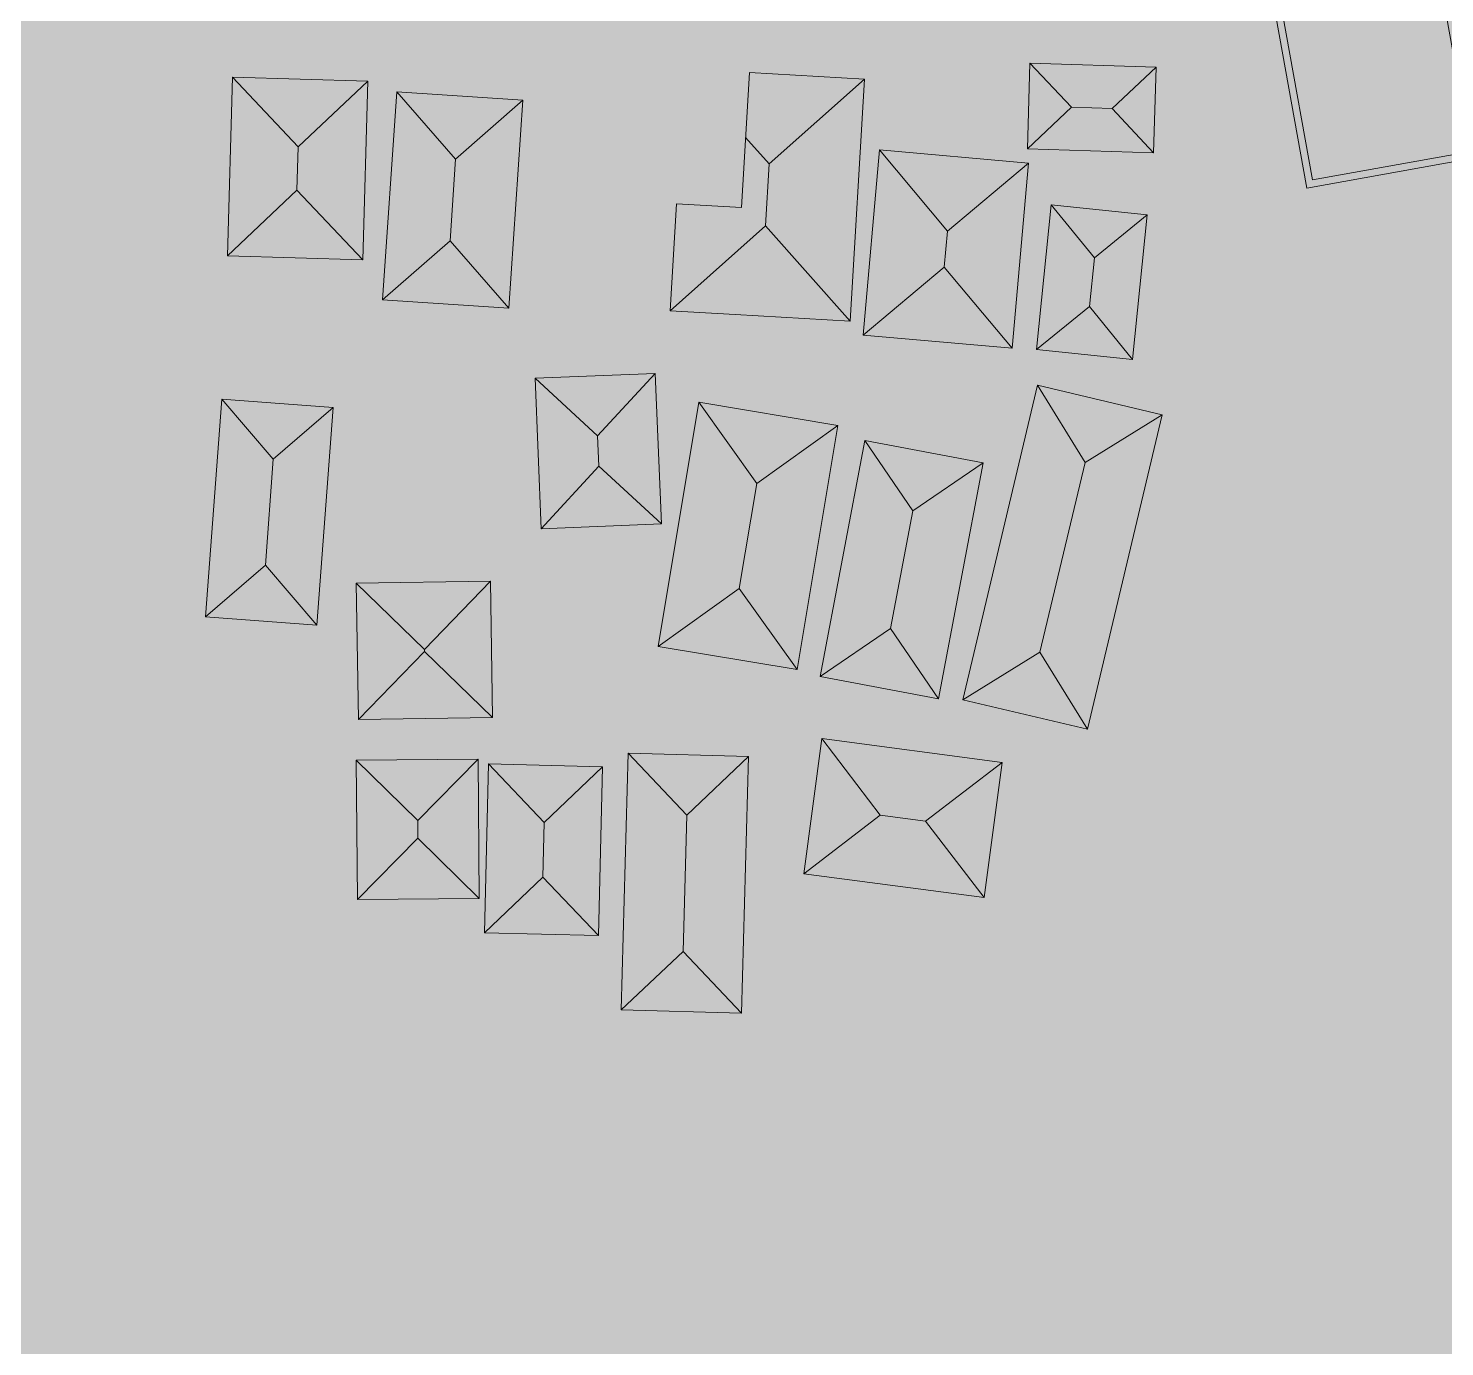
# Model space of a CAD drawing. Header units: metres. Extents: x 305909 to 307171, y 9156037 to 9156671.
# Drawn here: x 306395.1 to 306487.2, y 9156173.2 to 9156258.9 of the extents above; entities that cross this region are included whole.
import ezdxf

# ---------------------------------------------------------------- set-up
doc = ezdxf.new("R2010")
doc.units = ezdxf.units.M
for name, color, linetype, lineweight, true_color in [('B-BANGUNAN_PENDIDIKAN', 7, 'Continuous', 13, 0x78aadc), ('B-BANGUNAN_PERMUKIMAN', 7, 'Continuous', 13, 0xf0cd8c), ('B-BAYANGAN', 7, 'Continuous', 0, 0x76786c)]:
    doc.layers.add(name, color=color, linetype=linetype, lineweight=lineweight, true_color=true_color)
doc.layers.add('G-PERKERASAN', color=7, linetype='Continuous')
doc.layers.add('G-TANAH', color=7, linetype='Continuous')

msp = doc.modelspace()

# ---------------------------------------------------------------- hatches: boundary and pattern name
at = {"layer": 'B-BANGUNAN_PENDIDIKAN', "true_color": 0x6290c6}
h = msp.add_hatch(color=153, dxfattribs=at)
h.dxf.hatch_style = 1
h.paths.add_polyline_path([(306489.414, 9156250.526), (306478.223, 9156248.509), (306471.211, 9156287.403), (306482.402, 9156289.42), (306488.86, 9156290.584), (306491.055, 9156278.409), (306484.598, 9156277.245), (306489.414, 9156250.526)])
at = {"layer": 'B-BANGUNAN_PERMUKIMAN', "true_color": 0xed9467}
h = msp.add_hatch(color=21, dxfattribs=at)
h.dxf.hatch_style = 1
h.paths.add_polyline_path([(306443.239, 9156250.075), (306441.714, 9156251.791), (306441.963, 9156256.026), (306449.439, 9156255.586), (306443.239, 9156250.075)])
at = {"layer": 'B-BANGUNAN_PERMUKIMAN', "true_color": 0xec9366}
h = msp.add_hatch(color=33, dxfattribs=at)
h.dxf.hatch_style = 1
h.paths.add_polyline_path([(306460.212, 9156256.627), (306462.914, 9156253.757), (306460.044, 9156251.056), (306460.043, 9156251.056), (306460.16, 9156254.909), (306460.212, 9156256.627)])
at = {"layer": 'B-BANGUNAN_PERMUKIMAN', "true_color": 0xeb9266}
h = msp.add_hatch(color=33, dxfattribs=at)
h.dxf.hatch_style = 1
h.paths.add_polyline_path([(306468.424, 9156256.379), (306468.424, 9156256.379), (306465.554, 9156253.677), (306462.914, 9156253.757), (306460.212, 9156256.627), (306468.424, 9156256.379)])
at = {"layer": 'B-BANGUNAN_PERMUKIMAN', "true_color": 0xbb7451}
h = msp.add_hatch(color=23, dxfattribs=at)
h.dxf.hatch_style = 1
h.paths.add_polyline_path([(306465.554, 9156253.677), (306468.424, 9156256.379), (306468.256, 9156250.807), (306465.554, 9156253.677)])
at = {"layer": 'B-BANGUNAN_PERMUKIMAN', "true_color": 0xec9366}
h = msp.add_hatch(color=33, dxfattribs=at)
h.dxf.hatch_style = 1
h.paths.add_polyline_path([(306408.33, 9156255.712), (306412.61, 9156251.187), (306412.532, 9156248.371), (306408.007, 9156244.091), (306408.33, 9156255.712)])
at = {"layer": 'B-BANGUNAN_PERMUKIMAN', "true_color": 0xeb9266}
h = msp.add_hatch(color=33, dxfattribs=at)
h.dxf.hatch_style = 1
h.paths.add_polyline_path([(306412.61, 9156251.187), (306408.33, 9156255.712), (306417.135, 9156255.468), (306417.135, 9156255.468), (306412.61, 9156251.187)])
at = {"layer": 'B-BANGUNAN_PERMUKIMAN', "true_color": 0xbb7451}
h = msp.add_hatch(color=23, dxfattribs=at)
h.dxf.hatch_style = 1
h.paths.add_polyline_path([(306416.812, 9156243.846), (306416.812, 9156243.846), (306412.532, 9156248.371), (306412.61, 9156251.187), (306417.135, 9156255.468), (306416.884, 9156246.432), (306416.812, 9156243.846)])
at = {"layer": 'B-BANGUNAN_PERMUKIMAN', "true_color": 0xc37954}
h = msp.add_hatch(color=23, dxfattribs=at)
h.dxf.hatch_style = 1
h.paths.add_polyline_path([(306448.513, 9156239.843), (306443.002, 9156246.043), (306443.239, 9156250.075), (306449.439, 9156255.586), (306448.513, 9156239.843)])
at = {"layer": 'B-BANGUNAN_PERMUKIMAN', "true_color": 0xed9367}
h = msp.add_hatch(color=21, dxfattribs=at)
h.dxf.hatch_style = 1
h.paths.add_polyline_path([(306422.849, 9156250.39), (306422.486, 9156245.072), (306418.103, 9156241.248), (306419.025, 9156254.772), (306422.849, 9156250.39)])
at = {"layer": 'B-BANGUNAN_PERMUKIMAN', "true_color": 0xea9165}
h = msp.add_hatch(color=33, dxfattribs=at)
h.dxf.hatch_style = 1
h.paths.add_polyline_path([(306422.849, 9156250.39), (306419.025, 9156254.772), (306419.025, 9156254.773), (306427.231, 9156254.213), (306422.849, 9156250.39)])
at = {"layer": 'B-BANGUNAN_PERMUKIMAN', "true_color": 0xba7450}
h = msp.add_hatch(color=23, dxfattribs=at)
h.dxf.hatch_style = 1
h.paths.add_polyline_path([(306426.309, 9156240.689), (306422.486, 9156245.072), (306422.849, 9156250.39), (306427.231, 9156254.213), (306427.231, 9156254.213), (306426.309, 9156240.689)])
at = {"layer": 'B-BANGUNAN_PERMUKIMAN', "true_color": 0xbc7551}
h = msp.add_hatch(color=23, dxfattribs=at)
h.dxf.hatch_style = 1
h.paths.add_polyline_path([(306462.914, 9156253.757), (306465.554, 9156253.677), (306468.256, 9156250.807), (306460.044, 9156251.056), (306462.914, 9156253.757)])
at = {"layer": 'B-BANGUNAN_PERMUKIMAN', "true_color": 0xf19668}
h = msp.add_hatch(color=21, dxfattribs=at)
h.dxf.hatch_style = 1
h.paths.add_polyline_path([(306443.239, 9156250.075), (306443.002, 9156246.043), (306436.803, 9156240.532), (306437.212, 9156247.488), (306441.446, 9156247.239), (306441.714, 9156251.791), (306443.239, 9156250.075)])
at = {"layer": 'B-BANGUNAN_PERMUKIMAN', "true_color": 0xed9467}
h = msp.add_hatch(color=21, dxfattribs=at)
h.dxf.hatch_style = 1
h.paths.add_polyline_path([(306454.843, 9156245.704), (306454.637, 9156243.369), (306449.359, 9156238.943), (306449.359, 9156238.943), (306450.418, 9156250.982), (306454.843, 9156245.704)])
at = {"layer": 'B-BANGUNAN_PERMUKIMAN', "true_color": 0xe99165}
h = msp.add_hatch(color=33, dxfattribs=at)
h.dxf.hatch_style = 1
h.paths.add_polyline_path([(306454.843, 9156245.704), (306450.418, 9156250.982), (306450.418, 9156250.982), (306460.121, 9156250.129), (306454.843, 9156245.704)])
at = {"layer": 'B-BANGUNAN_PERMUKIMAN', "true_color": 0xba7350}
h = msp.add_hatch(color=23, dxfattribs=at)
h.dxf.hatch_style = 1
h.paths.add_polyline_path([(306459.062, 9156238.091), (306454.637, 9156243.369), (306454.843, 9156245.704), (306460.121, 9156250.129), (306459.062, 9156238.091)])
at = {"layer": 'B-BANGUNAN_PERMUKIMAN', "true_color": 0xbc7551}
h = msp.add_hatch(color=23, dxfattribs=at)
h.dxf.hatch_style = 1
h.paths.add_polyline_path([(306412.532, 9156248.371), (306416.812, 9156243.846), (306408.007, 9156244.091), (306412.532, 9156248.371)])
at = {"layer": 'B-BANGUNAN_PERMUKIMAN', "true_color": 0xee9467}
h = msp.add_hatch(color=21, dxfattribs=at)
h.dxf.hatch_style = 1
h.paths.add_polyline_path([(306461.593, 9156247.409), (306464.397, 9156243.969), (306464.075, 9156240.805), (306460.636, 9156238.001), (306460.636, 9156238.001), (306461.593, 9156247.409)])
at = {"layer": 'B-BANGUNAN_PERMUKIMAN', "true_color": 0xe99165}
h = msp.add_hatch(color=33, dxfattribs=at)
h.dxf.hatch_style = 1
h.paths.add_polyline_path([(306467.837, 9156246.774), (306464.397, 9156243.969), (306461.593, 9156247.409), (306467.837, 9156246.774)])
at = {"layer": 'B-BANGUNAN_PERMUKIMAN', "true_color": 0xc27954}
h = msp.add_hatch(color=23, dxfattribs=at)
h.dxf.hatch_style = 1
h.paths.add_polyline_path([(306443.002, 9156246.043), (306448.513, 9156239.843), (306441.037, 9156240.283), (306436.803, 9156240.532), (306436.803, 9156240.532), (306443.002, 9156246.043)])
at = {"layer": 'B-BANGUNAN_PERMUKIMAN', "true_color": 0xb97350}
h = msp.add_hatch(color=23, dxfattribs=at)
h.dxf.hatch_style = 1
h.paths.add_polyline_path([(306464.075, 9156240.805), (306464.397, 9156243.969), (306467.837, 9156246.774), (306466.88, 9156237.366), (306464.075, 9156240.805)])
at = {"layer": 'B-BANGUNAN_PERMUKIMAN', "true_color": 0xbd7652}
h = msp.add_hatch(color=23, dxfattribs=at)
h.dxf.hatch_style = 1
h.paths.add_polyline_path([(306422.486, 9156245.072), (306426.309, 9156240.689), (306418.103, 9156241.248), (306422.486, 9156245.072)])
at = {"layer": 'B-BANGUNAN_PERMUKIMAN', "true_color": 0xbe7652}
h = msp.add_hatch(color=23, dxfattribs=at)
h.dxf.hatch_style = 1
h.paths.add_polyline_path([(306454.637, 9156243.369), (306459.062, 9156238.091), (306449.359, 9156238.943), (306454.637, 9156243.369)])
h = msp.add_hatch(color=23, dxfattribs=at)
h.dxf.hatch_style = 1
h.paths.add_polyline_path([(306464.075, 9156240.805), (306466.88, 9156237.366), (306466.88, 9156237.366), (306460.636, 9156238.001), (306464.075, 9156240.805)])
at = {"layer": 'B-BANGUNAN_PERMUKIMAN', "true_color": 0xec9366}
h = msp.add_hatch(color=33, dxfattribs=at)
h.dxf.hatch_style = 1
h.paths.add_polyline_path([(306432.086, 9156232.386), (306428.015, 9156236.139), (306435.839, 9156236.456), (306435.839, 9156236.456), (306432.086, 9156232.386)])
at = {"layer": 'B-BANGUNAN_PERMUKIMAN', "true_color": 0xea9265}
h = msp.add_hatch(color=33, dxfattribs=at)
h.dxf.hatch_style = 1
h.paths.add_polyline_path([(306428.015, 9156236.139), (306432.086, 9156232.386), (306432.165, 9156230.421), (306428.412, 9156226.35), (306428.015, 9156236.139)])
at = {"layer": 'B-BANGUNAN_PERMUKIMAN', "true_color": 0xbd7552}
h = msp.add_hatch(color=23, dxfattribs=at)
h.dxf.hatch_style = 1
h.paths.add_polyline_path([(306432.165, 9156230.421), (306432.086, 9156232.386), (306435.839, 9156236.456), (306436.236, 9156226.667), (306432.165, 9156230.421)])
at = {"layer": 'B-BANGUNAN_PERMUKIMAN', "true_color": 0xf09568}
h = msp.add_hatch(color=21, dxfattribs=at)
h.dxf.hatch_style = 1
h.paths.add_polyline_path([(306460.703, 9156235.684), (306463.792, 9156230.669), (306460.857, 9156218.325), (306455.843, 9156215.237), (306460.703, 9156235.684)])
at = {"layer": 'B-BANGUNAN_PERMUKIMAN', "true_color": 0xe58f63}
h = msp.add_hatch(color=33, dxfattribs=at)
h.dxf.hatch_style = 1
h.paths.add_polyline_path([(306463.792, 9156230.669), (306460.703, 9156235.684), (306468.806, 9156233.758), (306468.806, 9156233.757), (306463.792, 9156230.669)])
at = {"layer": 'B-BANGUNAN_PERMUKIMAN', "true_color": 0xed9467}
h = msp.add_hatch(color=21, dxfattribs=at)
h.dxf.hatch_style = 1
h.paths.add_polyline_path([(306407.637, 9156234.773), (306407.637, 9156234.773), (306410.993, 9156230.874), (306410.478, 9156223.974), (306406.579, 9156220.617), (306406.579, 9156220.617), (306407.637, 9156234.773)])
at = {"layer": 'B-BANGUNAN_PERMUKIMAN', "true_color": 0xea9165}
h = msp.add_hatch(color=33, dxfattribs=at)
h.dxf.hatch_style = 1
h.paths.add_polyline_path([(306410.993, 9156230.874), (306407.637, 9156234.773), (306414.892, 9156234.23), (306410.993, 9156230.874)])
at = {"layer": 'B-BANGUNAN_PERMUKIMAN', "true_color": 0xba7350}
h = msp.add_hatch(color=23, dxfattribs=at)
h.dxf.hatch_style = 1
h.paths.add_polyline_path([(306413.834, 9156220.075), (306410.478, 9156223.974), (306410.993, 9156230.874), (306414.892, 9156234.23), (306413.834, 9156220.075)])
at = {"layer": 'B-BANGUNAN_PERMUKIMAN', "true_color": 0xef9567}
h = msp.add_hatch(color=21, dxfattribs=at)
h.dxf.hatch_style = 1
h.paths.add_polyline_path([(306442.438, 9156229.298), (306441.301, 9156222.476), (306436.02, 9156218.704), (306438.666, 9156234.579), (306438.666, 9156234.579), (306442.438, 9156229.298)])
at = {"layer": 'B-BANGUNAN_PERMUKIMAN', "true_color": 0xe79064}
h = msp.add_hatch(color=33, dxfattribs=at)
h.dxf.hatch_style = 1
h.paths.add_polyline_path([(306442.438, 9156229.298), (306438.666, 9156234.579), (306447.719, 9156233.07), (306442.438, 9156229.298)])
at = {"layer": 'B-BANGUNAN_PERMUKIMAN', "true_color": 0xb87250}
h = msp.add_hatch(color=35, dxfattribs=at)
h.dxf.hatch_style = 1
h.paths.add_polyline_path([(306445.073, 9156217.195), (306441.301, 9156222.476), (306442.438, 9156229.298), (306447.719, 9156233.07), (306445.073, 9156217.195)])
at = {"layer": 'B-BANGUNAN_PERMUKIMAN', "true_color": 0xb7724f}
h = msp.add_hatch(color=35, dxfattribs=at)
h.dxf.hatch_style = 1
h.paths.add_polyline_path([(306460.857, 9156218.325), (306463.792, 9156230.669), (306468.806, 9156233.757), (306463.945, 9156213.31), (306460.857, 9156218.325)])
at = {"layer": 'B-BANGUNAN_PERMUKIMAN', "true_color": 0xf09568}
h = msp.add_hatch(color=21, dxfattribs=at)
h.dxf.hatch_style = 1
h.paths.add_polyline_path([(306449.466, 9156232.091), (306452.587, 9156227.508), (306451.138, 9156219.867), (306446.555, 9156216.745), (306449.466, 9156232.091)])
at = {"layer": 'B-BANGUNAN_PERMUKIMAN', "true_color": 0xe78f64}
h = msp.add_hatch(color=33, dxfattribs=at)
h.dxf.hatch_style = 1
h.paths.add_polyline_path([(306452.587, 9156227.508), (306449.466, 9156232.091), (306450.877, 9156231.823), (306457.169, 9156230.63), (306457.169, 9156230.629), (306452.587, 9156227.508)])
at = {"layer": 'B-BANGUNAN_PERMUKIMAN', "true_color": 0xbb7451}
h = msp.add_hatch(color=23, dxfattribs=at)
h.dxf.hatch_style = 1
h.paths.add_polyline_path([(306432.165, 9156230.421), (306436.236, 9156226.667), (306436.236, 9156226.667), (306428.412, 9156226.35), (306432.165, 9156230.421)])
at = {"layer": 'B-BANGUNAN_PERMUKIMAN', "true_color": 0xb7724f}
h = msp.add_hatch(color=35, dxfattribs=at)
h.dxf.hatch_style = 1
h.paths.add_polyline_path([(306451.138, 9156219.867), (306452.587, 9156227.508), (306457.169, 9156230.629), (306454.259, 9156215.284), (306451.138, 9156219.867)])
at = {"layer": 'B-BANGUNAN_PERMUKIMAN', "true_color": 0xbd7652}
h = msp.add_hatch(color=23, dxfattribs=at)
h.dxf.hatch_style = 1
h.paths.add_polyline_path([(306410.478, 9156223.974), (306413.834, 9156220.075), (306406.579, 9156220.617), (306410.478, 9156223.974)])
at = {"layer": 'B-BANGUNAN_PERMUKIMAN', "true_color": 0xec9366}
h = msp.add_hatch(color=33, dxfattribs=at)
h.dxf.hatch_style = 1
h.paths.add_polyline_path([(306425.123, 9156222.936), (306420.823, 9156218.505), (306416.392, 9156222.806), (306425.123, 9156222.936)])
at = {"layer": 'B-BANGUNAN_PERMUKIMAN', "true_color": 0xbc7551}
h = msp.add_hatch(color=23, dxfattribs=at)
h.dxf.hatch_style = 1
h.paths.add_polyline_path([(306425.256, 9156214.073), (306420.825, 9156218.373), (306420.823, 9156218.505), (306425.123, 9156222.936), (306425.256, 9156214.073)])
at = {"layer": 'B-BANGUNAN_PERMUKIMAN', "true_color": 0xeb9266}
h = msp.add_hatch(color=33, dxfattribs=at)
h.dxf.hatch_style = 1
h.paths.add_polyline_path([(306420.823, 9156218.505), (306420.825, 9156218.373), (306416.525, 9156213.942), (306416.525, 9156213.942), (306416.392, 9156222.806), (306420.823, 9156218.505)])
at = {"layer": 'B-BANGUNAN_PERMUKIMAN', "true_color": 0xc07753}
h = msp.add_hatch(color=23, dxfattribs=at)
h.dxf.hatch_style = 1
h.paths.add_polyline_path([(306436.02, 9156218.704), (306436.02, 9156218.704), (306441.301, 9156222.476), (306445.073, 9156217.195), (306436.02, 9156218.704)])
at = {"layer": 'B-BANGUNAN_PERMUKIMAN', "true_color": 0xc07853}
h = msp.add_hatch(color=23, dxfattribs=at)
h.dxf.hatch_style = 1
h.paths.add_polyline_path([(306451.138, 9156219.867), (306454.259, 9156215.284), (306454.259, 9156215.284), (306446.555, 9156216.745), (306451.138, 9156219.867)])
at = {"layer": 'B-BANGUNAN_PERMUKIMAN', "true_color": 0xbb7451}
h = msp.add_hatch(color=23, dxfattribs=at)
h.dxf.hatch_style = 1
h.paths.add_polyline_path([(306420.825, 9156218.373), (306425.256, 9156214.073), (306416.525, 9156213.942), (306420.825, 9156218.373)])
at = {"layer": 'B-BANGUNAN_PERMUKIMAN', "true_color": 0xc27854}
h = msp.add_hatch(color=23, dxfattribs=at)
h.dxf.hatch_style = 1
h.paths.add_polyline_path([(306460.857, 9156218.325), (306463.945, 9156213.31), (306455.843, 9156215.237), (306460.857, 9156218.325)])
at = {"layer": 'B-BANGUNAN_PERMUKIMAN', "true_color": 0xee9467}
h = msp.add_hatch(color=21, dxfattribs=at)
h.dxf.hatch_style = 1
h.paths.add_polyline_path([(306450.475, 9156207.732), (306445.502, 9156203.923), (306446.666, 9156212.706), (306450.475, 9156207.732)])
at = {"layer": 'B-BANGUNAN_PERMUKIMAN', "true_color": 0xe89064}
h = msp.add_hatch(color=33, dxfattribs=at)
h.dxf.hatch_style = 1
h.paths.add_polyline_path([(306458.397, 9156211.152), (306453.423, 9156207.342), (306450.475, 9156207.732), (306446.666, 9156212.706), (306446.666, 9156212.707), (306458.397, 9156211.152)])
at = {"layer": 'B-BANGUNAN_PERMUKIMAN', "true_color": 0xec9366}
h = msp.add_hatch(color=33, dxfattribs=at)
h.dxf.hatch_style = 1
h.paths.add_polyline_path([(306420.384, 9156207.379), (306416.389, 9156211.313), (306424.318, 9156211.374), (306420.384, 9156207.379)])
at = {"layer": 'B-BANGUNAN_PERMUKIMAN', "true_color": 0xeb9266}
h = msp.add_hatch(color=33, dxfattribs=at)
h.dxf.hatch_style = 1
h.paths.add_polyline_path([(306420.384, 9156207.379), (306420.393, 9156206.241), (306416.46, 9156202.246), (306416.389, 9156211.313), (306420.384, 9156207.379)])
at = {"layer": 'B-BANGUNAN_PERMUKIMAN', "true_color": 0xbc7551}
h = msp.add_hatch(color=23, dxfattribs=at)
h.dxf.hatch_style = 1
h.paths.add_polyline_path([(306424.388, 9156202.307), (306420.393, 9156206.241), (306420.384, 9156207.379), (306424.318, 9156211.374), (306424.318, 9156211.374), (306424.388, 9156202.307)])
at = {"layer": 'B-BANGUNAN_PERMUKIMAN', "true_color": 0xec9366}
h = msp.add_hatch(color=33, dxfattribs=at)
h.dxf.hatch_style = 1
h.paths.add_polyline_path([(306428.616, 9156207.257), (306428.53, 9156203.694), (306424.732, 9156200.074), (306424.997, 9156211.055), (306424.997, 9156211.055), (306428.616, 9156207.257)])
at = {"layer": 'B-BANGUNAN_PERMUKIMAN', "true_color": 0xeb9266}
h = msp.add_hatch(color=33, dxfattribs=at)
h.dxf.hatch_style = 1
h.paths.add_polyline_path([(306428.616, 9156207.257), (306424.997, 9156211.055), (306432.414, 9156210.876), (306428.616, 9156207.257)])
at = {"layer": 'B-BANGUNAN_PERMUKIMAN', "true_color": 0xbb7451}
h = msp.add_hatch(color=23, dxfattribs=at)
h.dxf.hatch_style = 1
h.paths.add_polyline_path([(306432.149, 9156199.896), (306428.53, 9156203.694), (306428.616, 9156207.257), (306432.414, 9156210.876), (306432.149, 9156199.896)])
at = {"layer": 'B-BANGUNAN_PERMUKIMAN', "true_color": 0xec9366}
h = msp.add_hatch(color=33, dxfattribs=at)
h.dxf.hatch_style = 1
h.paths.add_polyline_path([(306434.071, 9156211.754), (306437.881, 9156207.733), (306437.642, 9156198.869), (306433.62, 9156195.059), (306434.071, 9156211.754)])
at = {"layer": 'B-BANGUNAN_PERMUKIMAN', "true_color": 0xeb9266}
h = msp.add_hatch(color=33, dxfattribs=at)
h.dxf.hatch_style = 1
h.paths.add_polyline_path([(306437.881, 9156207.733), (306434.071, 9156211.754), (306441.903, 9156211.543), (306437.881, 9156207.733)])
at = {"layer": 'B-BANGUNAN_PERMUKIMAN', "true_color": 0xbb7451}
h = msp.add_hatch(color=23, dxfattribs=at)
h.dxf.hatch_style = 1
h.paths.add_polyline_path([(306437.642, 9156198.869), (306437.881, 9156207.733), (306441.903, 9156211.543), (306441.903, 9156211.543), (306441.452, 9156194.848), (306437.642, 9156198.869)])
at = {"layer": 'B-BANGUNAN_PERMUKIMAN', "true_color": 0xb97350}
h = msp.add_hatch(color=23, dxfattribs=at)
h.dxf.hatch_style = 1
h.paths.add_polyline_path([(306453.423, 9156207.342), (306458.397, 9156211.152), (306457.233, 9156202.368), (306457.233, 9156202.368), (306453.423, 9156207.342)])
at = {"layer": 'B-BANGUNAN_PERMUKIMAN', "true_color": 0xbf7753}
h = msp.add_hatch(color=23, dxfattribs=at)
h.dxf.hatch_style = 1
h.paths.add_polyline_path([(306450.475, 9156207.732), (306453.423, 9156207.342), (306457.233, 9156202.368), (306445.502, 9156203.922), (306445.502, 9156203.923), (306450.475, 9156207.732)])
at = {"layer": 'B-BANGUNAN_PERMUKIMAN', "true_color": 0xbb7451}
h = msp.add_hatch(color=23, dxfattribs=at)
h.dxf.hatch_style = 1
h.paths.add_polyline_path([(306416.46, 9156202.246), (306416.46, 9156202.246), (306420.393, 9156206.241), (306424.388, 9156202.307), (306416.46, 9156202.246)])
at = {"layer": 'B-BANGUNAN_PERMUKIMAN', "true_color": 0xbc7551}
h = msp.add_hatch(color=23, dxfattribs=at)
h.dxf.hatch_style = 1
h.paths.add_polyline_path([(306424.732, 9156200.074), (306428.53, 9156203.694), (306432.149, 9156199.896), (306424.732, 9156200.074)])
h = msp.add_hatch(color=23, dxfattribs=at)
h.dxf.hatch_style = 1
h.paths.add_polyline_path([(306437.642, 9156198.869), (306441.452, 9156194.848), (306441.452, 9156194.848), (306433.62, 9156195.059), (306437.642, 9156198.869)])
at = {"layer": 'B-BAYANGAN', "true_color": 0x76786c}
h = msp.add_hatch(color=8, dxfattribs=at)
h.dxf.hatch_style = 1
h.paths.add_polyline_path([(306490.464, 9156249.477), (306479.273, 9156247.459), (306472.261, 9156286.353), (306483.452, 9156288.37), (306489.91, 9156289.534), (306492.105, 9156277.359), (306485.648, 9156276.195), (306490.464, 9156249.477)])
h = msp.add_hatch(color=8, dxfattribs=at)
h.dxf.hatch_style = 1
h.paths.add_polyline_path([(306450.189, 9156254.836), (306449.263, 9156239.093), (306441.787, 9156239.533), (306437.553, 9156239.782), (306437.962, 9156246.738), (306442.196, 9156246.489), (306442.713, 9156255.276), (306450.189, 9156254.836)])
h = msp.add_hatch(color=8, dxfattribs=at)
h.dxf.hatch_style = 1
h.paths.add_polyline_path([(306469.174, 9156255.629), (306469.006, 9156250.057), (306460.793, 9156250.306), (306460.962, 9156255.878), (306469.174, 9156255.629)])
h = msp.add_hatch(color=8, dxfattribs=at)
h.dxf.hatch_style = 1
h.paths.add_polyline_path([(306417.885, 9156254.718), (306417.562, 9156243.096), (306408.757, 9156243.341), (306409.08, 9156254.962), (306417.885, 9156254.718)])
h = msp.add_hatch(color=8, dxfattribs=at)
h.dxf.hatch_style = 1
h.paths.add_polyline_path([(306427.981, 9156253.463), (306427.059, 9156239.939), (306418.853, 9156240.498), (306419.775, 9156254.023), (306427.981, 9156253.463)])
h = msp.add_hatch(color=8, dxfattribs=at)
h.dxf.hatch_style = 1
h.paths.add_polyline_path([(306460.871, 9156249.379), (306459.812, 9156237.341), (306450.109, 9156238.193), (306451.168, 9156250.232), (306460.871, 9156249.379)])
h = msp.add_hatch(color=8, dxfattribs=at)
h.dxf.hatch_style = 1
h.paths.add_polyline_path([(306468.587, 9156246.024), (306467.63, 9156236.616), (306461.386, 9156237.251), (306462.342, 9156246.659), (306468.587, 9156246.024)])
h = msp.add_hatch(color=8, dxfattribs=at)
h.dxf.hatch_style = 1
h.paths.add_polyline_path([(306436.986, 9156225.917), (306429.162, 9156225.6), (306428.765, 9156235.389), (306436.589, 9156235.706), (306436.986, 9156225.917)])
h = msp.add_hatch(color=8, dxfattribs=at)
h.dxf.hatch_style = 1
h.paths.add_polyline_path([(306469.556, 9156233.008), (306464.695, 9156212.56), (306456.592, 9156214.487), (306461.453, 9156234.934), (306469.556, 9156233.008)])
h = msp.add_hatch(color=8, dxfattribs=at)
h.dxf.hatch_style = 1
h.paths.add_polyline_path([(306415.642, 9156233.48), (306414.584, 9156219.325), (306407.329, 9156219.867), (306408.387, 9156234.023), (306415.642, 9156233.48)])
h = msp.add_hatch(color=8, dxfattribs=at)
h.dxf.hatch_style = 1
h.paths.add_polyline_path([(306448.469, 9156232.32), (306445.823, 9156216.445), (306436.77, 9156217.954), (306439.416, 9156233.829), (306448.469, 9156232.32)])
h = msp.add_hatch(color=8, dxfattribs=at)
h.dxf.hatch_style = 1
h.paths.add_polyline_path([(306457.919, 9156229.88), (306455.009, 9156214.534), (306447.305, 9156215.995), (306450.215, 9156231.341), (306457.919, 9156229.88)])
h = msp.add_hatch(color=8, dxfattribs=at)
h.dxf.hatch_style = 1
h.paths.add_polyline_path([(306426.006, 9156213.323), (306417.275, 9156213.192), (306417.142, 9156222.056), (306425.873, 9156222.186), (306426.006, 9156213.323)])
h = msp.add_hatch(color=8, dxfattribs=at)
h.dxf.hatch_style = 1
h.paths.add_polyline_path([(306459.147, 9156210.402), (306457.983, 9156201.618), (306446.252, 9156203.172), (306447.416, 9156211.957), (306459.147, 9156210.402)])
h = msp.add_hatch(color=8, dxfattribs=at)
h.dxf.hatch_style = 1
h.paths.add_polyline_path([(306442.653, 9156210.793), (306442.202, 9156194.097), (306434.37, 9156194.309), (306434.821, 9156211.004), (306442.653, 9156210.793)])
h = msp.add_hatch(color=8, dxfattribs=at)
h.dxf.hatch_style = 1
h.paths.add_polyline_path([(306425.138, 9156201.557), (306417.21, 9156201.496), (306417.139, 9156210.563), (306425.068, 9156210.624), (306425.138, 9156201.557)])
h = msp.add_hatch(color=8, dxfattribs=at)
h.dxf.hatch_style = 1
h.paths.add_polyline_path([(306433.164, 9156210.126), (306432.899, 9156199.146), (306425.482, 9156199.324), (306425.747, 9156210.305), (306433.164, 9156210.126)])
at = {"layer": 'G-PERKERASAN', "true_color": 0xe0ded9}
h = msp.add_hatch(color=254, dxfattribs=at)
h.dxf.hatch_style = 1
h.paths.add_polyline_path([(306490.891, 9156113.339), (306423.331, 9156121.005), (306333.538, 9156153.468), (306256.179, 9156192.148), (306187.799, 9156246.714), (306159.615, 9156278.263), (306141.521, 9156298.517), (306095.934, 9156355.156), (306061.399, 9156428.371), (306059.148, 9156434.53), (306148.271, 9156429.794), (306176.037, 9156423.566), (306176.556, 9156407.217), (306190.899, 9156401.744), (306216, 9156392.167), (306214.889, 9156381.57), (306213.145, 9156364.919), (306222.697, 9156364.48), (306235.721, 9156363.881), (306237.278, 9156384.641), (306252.329, 9156383.603), (306255.703, 9156410.591), (306262.529, 9156410.022), (306265.045, 9156409.812), (306263.228, 9156389.572), (306278.279, 9156387.236), (306277.389, 9156377.004), (306277.241, 9156375.299), (306288.399, 9156374.261), (306289.59, 9156385.71), (306291.773, 9156406.698), (306306.045, 9156404.882), (306304.229, 9156386.717), (306333.608, 9156380.915), (306333.662, 9156381.234), (306337.441, 9156403.768), (306347.566, 9156464.144), (306314.273, 9156469.955), (306297.277, 9156471.802), (306305.21, 9156522.666), (306276.314, 9156526.951), (306271.414, 9156483.995), (306194.932, 9156492.493), (306197.888, 9156513.183), (306117.341, 9156521.312), (306107.735, 9156482.886), (306039.428, 9156488.501), (306035.152, 9156500.205), (306008.214, 9156577.564), (306165.696, 9156567.29), (306291.75, 9156555.548), (306369.455, 9156545.532), (306490.891, 9156525.396), (306490.891, 9156230.233), (306472.743, 9156232.048), (306466.174, 9156213.241), (306445.179, 9156193.233), (306439.076, 9156185.097), (306447.728, 9156157.385), (306449.353, 9156134.04), (306490.891, 9156130.788), (306490.891, 9156113.339)])
at = {"layer": 'G-TANAH', "true_color": 0xddc498}
h = msp.add_hatch(color=31, dxfattribs=at)
h.dxf.hatch_style = 1
h.paths.add_polyline_path([(306527.331, 9156127.935), (306449.353, 9156134.04), (306447.728, 9156157.385), (306439.076, 9156185.097), (306445.179, 9156193.233), (306466.174, 9156213.241), (306472.743, 9156232.048), (306512.264, 9156228.096), (306529.801, 9156231.677), (306527.331, 9156127.935)])
at = {"layer": 'G-TANAH', "true_color": 0xba9c6e}
h = msp.add_hatch(dxfattribs=at)
h.set_pattern_fill('AR-SAND', color=33, scale=0.06)
h.paths.add_polyline_path([(306527.331, 9156127.935), (306449.353, 9156134.04), (306447.728, 9156157.385), (306439.076, 9156185.097), (306445.179, 9156193.233), (306466.174, 9156213.241), (306472.743, 9156232.048), (306512.264, 9156228.096), (306529.801, 9156231.677), (306527.331, 9156127.935)])

# ---------------------------------------------------------------- linework, layer by layer
at = {"layer": 'B-BANGUNAN_PENDIDIKAN', "color": 167, "lineweight": 13, "true_color": 0x354f6c}
msp.add_lwpolyline([(306489.414, 9156250.526), (306478.223, 9156248.509), (306471.211, 9156287.403), (306482.402, 9156289.42), (306488.86, 9156290.584), (306491.055, 9156278.409), (306484.598, 9156277.245), (306489.414, 9156250.526)], close=True, dxfattribs=at)
at = {"layer": 'B-BANGUNAN_PENDIDIKAN', "color": 161, "lineweight": 9, "true_color": 0x73a9e9}
msp.add_lwpolyline([(306488.891, 9156250.89), (306478.586, 9156249.032), (306471.734, 9156287.04), (306482.482, 9156288.978), (306488.497, 9156290.062), (306490.532, 9156278.772), (306484.518, 9156277.688), (306484.475, 9156277.678), (306484.433, 9156277.663), (306484.393, 9156277.645), (306484.354, 9156277.623), (306484.318, 9156277.598), (306484.285, 9156277.569), (306484.255, 9156277.536), (306484.228, 9156277.501), (306484.205, 9156277.464), (306484.185, 9156277.424), (306484.169, 9156277.383), (306484.158, 9156277.34), (306484.151, 9156277.297), (306484.148, 9156277.253), (306484.149, 9156277.209), (306484.155, 9156277.165), (306488.891, 9156250.89)], close=True, dxfattribs=at)
at = {"layer": 'B-BANGUNAN_PERMUKIMAN', "color": 27, "lineweight": 9, "true_color": 0x744832}
for p, q in [((306460.212, 9156256.627), (306462.914, 9156253.757)), ((306468.424, 9156256.379), (306465.554, 9156253.677)), ((306408.33, 9156255.712), (306412.61, 9156251.187)), ((306417.135, 9156255.468), (306412.61, 9156251.187)), ((306449.439, 9156255.586), (306443.239, 9156250.075)), ((306419.025, 9156254.772), (306422.849, 9156250.39)), ((306427.231, 9156254.213), (306422.849, 9156250.39)), ((306460.044, 9156251.056), (306462.914, 9156253.757)), ((306465.554, 9156253.677), (306462.914, 9156253.757)), ((306468.256, 9156250.807), (306465.554, 9156253.677)), ((306441.714, 9156251.791), (306443.239, 9156250.075)), ((306412.532, 9156248.371), (306412.61, 9156251.187)), ((306450.418, 9156250.982), (306454.843, 9156245.704)), ((306422.486, 9156245.072), (306422.849, 9156250.39)), ((306443.239, 9156250.075), (306443.002, 9156246.043)), ((306460.121, 9156250.129), (306454.843, 9156245.704)), ((306408.007, 9156244.091), (306412.532, 9156248.371)), ((306416.812, 9156243.846), (306412.532, 9156248.371)), ((306461.593, 9156247.409), (306464.397, 9156243.969)), ((306436.803, 9156240.532), (306443.002, 9156246.043)), ((306448.513, 9156239.843), (306443.002, 9156246.043)), ((306467.837, 9156246.774), (306464.397, 9156243.969)), ((306418.103, 9156241.248), (306422.486, 9156245.072)), ((306426.309, 9156240.689), (306422.486, 9156245.072)), ((306454.843, 9156245.704), (306454.637, 9156243.369)), ((306449.359, 9156238.943), (306454.637, 9156243.369)), ((306459.062, 9156238.091), (306454.637, 9156243.369)), ((306464.075, 9156240.805), (306464.397, 9156243.969)), ((306460.636, 9156238.001), (306464.075, 9156240.805)), ((306466.88, 9156237.366), (306464.075, 9156240.805)), ((306428.015, 9156236.139), (306432.086, 9156232.386)), ((306435.839, 9156236.456), (306432.086, 9156232.386)), ((306460.703, 9156235.684), (306463.792, 9156230.669)), ((306407.637, 9156234.773), (306410.993, 9156230.874)), ((306414.892, 9156234.23), (306410.993, 9156230.874)), ((306438.666, 9156234.579), (306442.438, 9156229.298)), ((306447.719, 9156233.07), (306442.438, 9156229.298)), ((306468.806, 9156233.757), (306463.792, 9156230.669)), ((306432.165, 9156230.421), (306432.086, 9156232.386)), ((306449.466, 9156232.091), (306452.587, 9156227.508)), ((306410.993, 9156230.874), (306410.478, 9156223.974)), ((306428.412, 9156226.35), (306432.165, 9156230.421)), ((306436.236, 9156226.667), (306432.165, 9156230.421)), ((306457.169, 9156230.629), (306452.587, 9156227.508)), ((306460.857, 9156218.325), (306463.792, 9156230.669)), ((306442.438, 9156229.298), (306441.301, 9156222.476)), ((306452.587, 9156227.508), (306451.138, 9156219.867)), ((306406.579, 9156220.617), (306410.478, 9156223.974)), ((306413.834, 9156220.075), (306410.478, 9156223.974)), ((306425.123, 9156222.936), (306420.823, 9156218.505)), ((306416.392, 9156222.806), (306420.823, 9156218.505)), ((306436.02, 9156218.704), (306441.301, 9156222.476)), ((306445.073, 9156217.195), (306441.301, 9156222.476)), ((306446.555, 9156216.745), (306451.138, 9156219.867)), ((306454.259, 9156215.284), (306451.138, 9156219.867)), ((306416.525, 9156213.942), (306420.825, 9156218.373)), ((306420.825, 9156218.373), (306420.823, 9156218.505)), ((306425.256, 9156214.073), (306420.825, 9156218.373)), ((306455.843, 9156215.237), (306460.857, 9156218.325)), ((306463.945, 9156213.31), (306460.857, 9156218.325)), ((306446.666, 9156212.706), (306450.475, 9156207.732)), ((306416.389, 9156211.313), (306420.384, 9156207.379)), ((306424.318, 9156211.374), (306420.384, 9156207.379)), ((306424.997, 9156211.055), (306428.616, 9156207.257)), ((306432.414, 9156210.876), (306428.616, 9156207.257)), ((306434.071, 9156211.754), (306437.881, 9156207.733)), ((306441.903, 9156211.543), (306437.881, 9156207.733)), ((306458.397, 9156211.152), (306453.423, 9156207.342)), ((306420.384, 9156207.379), (306420.393, 9156206.241)), ((306428.616, 9156207.257), (306428.53, 9156203.694)), ((306437.642, 9156198.869), (306437.881, 9156207.733)), ((306445.502, 9156203.923), (306450.475, 9156207.732)), ((306453.423, 9156207.342), (306450.475, 9156207.732)), ((306457.233, 9156202.368), (306453.423, 9156207.342)), ((306416.46, 9156202.246), (306420.393, 9156206.241)), ((306424.388, 9156202.307), (306420.393, 9156206.241)), ((306424.732, 9156200.074), (306428.53, 9156203.694)), ((306432.149, 9156199.896), (306428.53, 9156203.694)), ((306433.62, 9156195.059), (306437.642, 9156198.869)), ((306441.452, 9156194.848), (306437.642, 9156198.869))]:
    msp.add_line(p, q, dxfattribs=at)
at = {"layer": 'B-BANGUNAN_PERMUKIMAN', "color": 27, "lineweight": 13, "true_color": 0x744832}
for points in [[(306449.439, 9156255.586), (306448.513, 9156239.843), (306441.037, 9156240.283), (306436.803, 9156240.532), (306437.212, 9156247.488), (306441.446, 9156247.239), (306441.963, 9156256.026), (306449.439, 9156255.586)], [(306468.424, 9156256.379), (306468.256, 9156250.807), (306460.043, 9156251.056), (306460.212, 9156256.628), (306468.424, 9156256.379)], [(306417.135, 9156255.468), (306416.812, 9156243.846), (306408.007, 9156244.091), (306408.33, 9156255.712), (306417.135, 9156255.468)], [(306427.231, 9156254.213), (306426.309, 9156240.689), (306418.103, 9156241.248), (306419.025, 9156254.773), (306427.231, 9156254.213)], [(306460.121, 9156250.129), (306459.062, 9156238.091), (306449.359, 9156238.943), (306450.418, 9156250.982), (306460.121, 9156250.129)], [(306467.837, 9156246.774), (306466.88, 9156237.366), (306460.636, 9156238.001), (306461.592, 9156247.409), (306467.837, 9156246.774)], [(306436.236, 9156226.667), (306428.412, 9156226.35), (306428.015, 9156236.139), (306435.839, 9156236.456), (306436.236, 9156226.667)], [(306468.806, 9156233.758), (306463.945, 9156213.31), (306455.842, 9156215.237), (306460.703, 9156235.684), (306468.806, 9156233.758)], [(306414.892, 9156234.23), (306413.834, 9156220.075), (306406.579, 9156220.617), (306407.637, 9156234.773), (306414.892, 9156234.23)], [(306447.719, 9156233.07), (306445.073, 9156217.195), (306436.02, 9156218.704), (306438.666, 9156234.579), (306447.719, 9156233.07)], [(306457.169, 9156230.63), (306454.259, 9156215.284), (306446.555, 9156216.745), (306449.465, 9156232.091), (306457.169, 9156230.63)], [(306425.256, 9156214.073), (306416.525, 9156213.942), (306416.392, 9156222.806), (306425.123, 9156222.936), (306425.256, 9156214.073)], [(306458.397, 9156211.152), (306457.233, 9156202.368), (306445.502, 9156203.922), (306446.666, 9156212.707), (306458.397, 9156211.152)], [(306424.388, 9156202.307), (306416.46, 9156202.246), (306416.389, 9156211.313), (306424.318, 9156211.374), (306424.388, 9156202.307)], [(306432.414, 9156210.876), (306432.149, 9156199.896), (306424.732, 9156200.074), (306424.997, 9156211.055), (306432.414, 9156210.876)], [(306441.903, 9156211.543), (306441.452, 9156194.847), (306433.62, 9156195.059), (306434.071, 9156211.754), (306441.903, 9156211.543)]]:
    msp.add_lwpolyline(points, close=True, dxfattribs=at)

doc.saveas('drawing.dxf')
